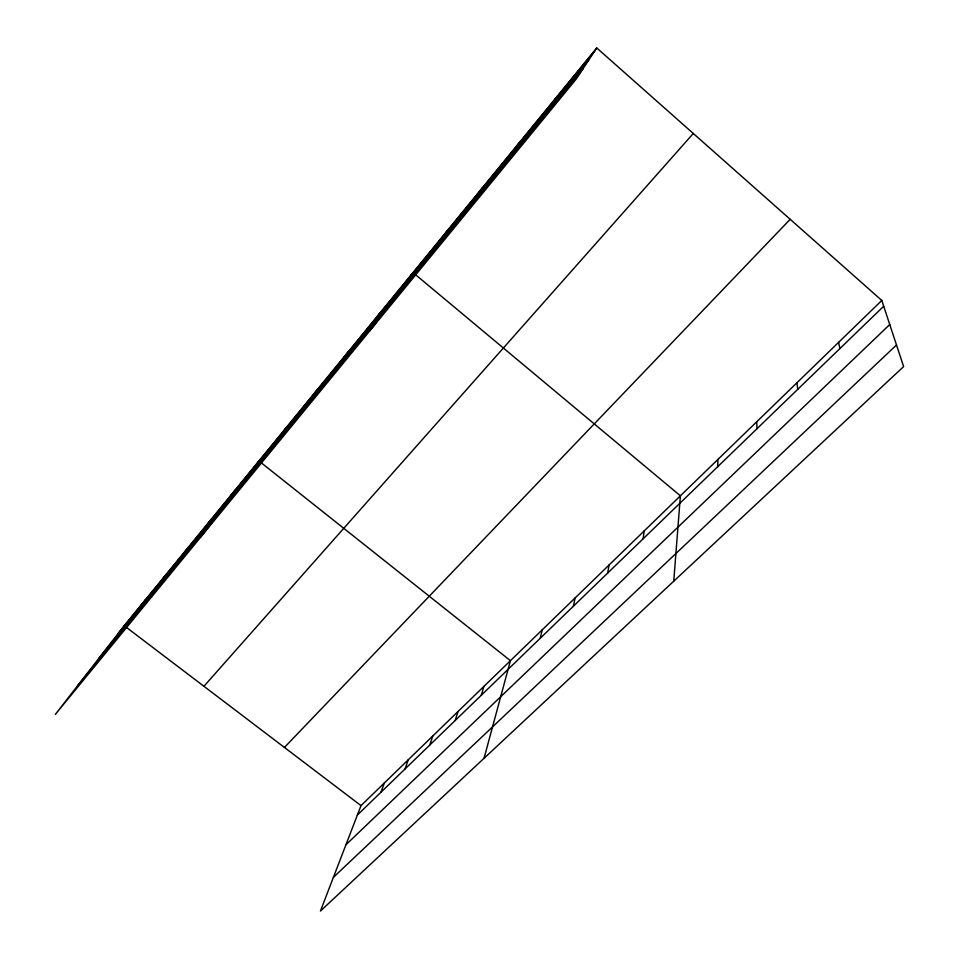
<?xml version="1.0" encoding="UTF-8"?>
<svg xmlns="http://www.w3.org/2000/svg" width="959" height="959" viewBox="0 0 959 959"><rect width="100%" height="100%" fill="white"/><g stroke="black" fill="none" stroke-linecap="round" stroke-linejoin="round"><path stroke-width="1.44" d="M717.74 466.673L717.895 459.445M673.745 581.19L680.387 495.815L413.017 272.572L369.647 331.035M643.141 538.778L644.136 530.986M607.706 573.05L609.061 565.007M573.41 606.196L575.124 597.925M540.217 638.286L542.267 629.799M484.055 758.281L510.428 660.679L258.93 460.955L200.395 537.472M481.286 695.263L483.875 686.428M455.189 720.497L458.018 711.518M429.776 745.059L432.821 735.949M405.022 768.998L408.27 759.756M380.891 792.326L384.343 782.976M881.801 300.455L361.004 805.62L320.426 911.05L903.63 366.578L881.801 300.455L596.738 47.95L124.19 625.7L55.37 714.359L576.383 78.854L596.738 47.95M554.973 99.52L557.215 96.272M516.481 146.571L519.167 142.795M479.404 191.896L482.497 187.628M443.669 235.578L447.134 230.867M375.94 318.364L380.076 312.85M343.825 357.635L348.249 351.761M312.79 395.576L317.489 389.378M282.773 432.257L287.724 425.76M229.573 497.301L234.943 490.289M206.053 526.047L211.603 518.831M183.157 554.026L188.875 546.618M139.187 607.79L145.193 600.022M160.884 581.262L166.746 573.674M118.041 633.623L594.976 50.623M98.693 658.557L589.353 59.158M77.427 685.949L583.06 68.724M203.943 686.284L693.285 133.481M284.439 747.445L790.18 219.299M357.359 815.066L883.707 306.221M345.935 844.771L889.748 324.538M333.396 877.341L896.497 344.988M124.19 625.7L361.004 805.62M838.586 342.375L839.916 348.549M796.917 382.785L797.72 389.342M756.711 421.78L757.023 428.685"/></g></svg>
